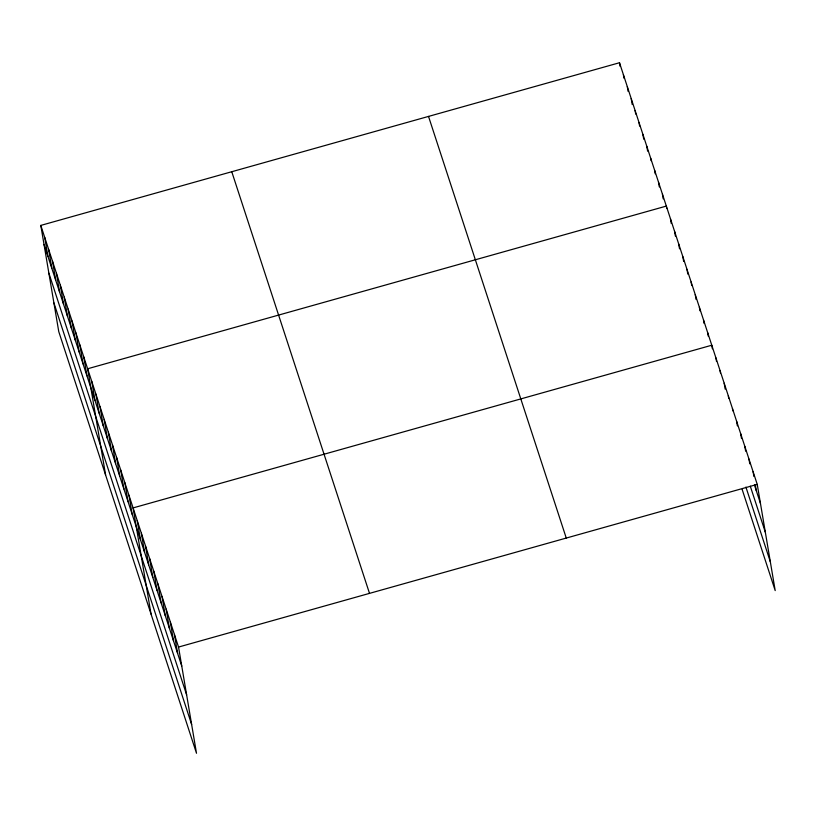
<?xml version="1.0" encoding="UTF-8"?>
<svg xmlns="http://www.w3.org/2000/svg" width="816" height="816" viewBox="0 0 816 816"><rect width="100%" height="100%" fill="white"/><g stroke="black" fill="none" stroke-linecap="round" stroke-linejoin="round"><path stroke-width="1.22" d="M40.8 225.41L178.541 647.057L196.503 753.27L58.762 331.622L40.8 225.41L619.497 62.73L757.238 484.378L775.2 590.59L742.142 489.396M178.541 647.057L757.238 484.378M754.443 485L760.451 503.39M750.292 486.173L765.316 532.165M745.916 487.07L770.335 561.816M428.522 116.413L566.263 538.06M231.764 171.727L369.505 593.375M44.013 244.433L181.754 666.08M48.889 273.207L186.629 694.855M53.897 302.858L191.638 724.496M753.107 471.719L753.902 476.483M755.31 484.806L756.32 490.742M748.976 459.071L749.771 463.835M744.835 446.423L745.64 451.177M740.704 433.775L741.509 438.529M736.573 421.127L737.378 425.881M732.442 408.479L732.839 410.856M728.311 395.831L728.708 398.208M724.18 383.183L725.179 389.12M720.049 370.525L720.446 372.912M715.918 357.877L716.519 361.447M712.388 348.799L711.776 345.229L133.09 507.909L151.052 614.132M707.645 332.581L708.247 336.151M703.514 319.933L704.116 323.503M699.383 307.285L699.985 310.855M695.252 294.637L696.058 299.39M691.121 281.989L691.723 285.549M686.99 269.331L687.796 274.094M682.859 256.683L683.655 261.446M678.718 244.035L679.524 248.788M674.587 231.387L675.393 236.14M670.456 218.739L671.262 223.492M666.733 208.468L666.325 206.091L87.628 368.771L105.601 474.983M662.429 194.147L663.224 198.9M658.522 182.192L659.328 186.956M654.616 170.248L655.217 173.818M650.719 158.304L651.117 160.681M646.813 146.36L647.618 151.113M642.906 134.416L643.712 139.169M639.01 122.461L639.611 126.031M635.103 110.517L635.705 114.087M631.207 98.573L632.206 104.519M627.3 86.629L628.106 91.382M623.393 74.674L624.005 78.244M619.497 62.73L620.099 66.3M174.41 634.409L177.623 653.432M170.279 621.761L173.492 640.774M166.148 609.103L169.361 628.126M162.017 596.455L165.23 615.478M157.876 583.807L161.099 602.83M153.745 571.159L156.968 590.182M149.614 558.511L152.837 577.534M145.483 545.863L148.696 564.886M141.352 533.215L144.565 552.238M137.221 520.567L140.434 539.58M128.959 495.261L132.172 514.284M124.817 482.613L128.041 501.636M120.686 469.965L123.91 488.988M116.555 457.317L119.779 476.34M112.424 444.669L115.637 463.692M108.293 432.021L111.506 451.044M104.162 419.373L107.375 438.386M100.031 406.715L103.244 425.738M95.9 394.067L99.113 413.09M91.759 381.419L94.982 400.442M83.732 356.827L86.945 375.85M79.825 344.882L83.048 363.905M75.929 332.928L79.142 351.951M72.022 320.984L75.235 340.007M68.116 309.04L71.339 328.063M64.219 297.095L67.432 316.118M60.313 285.151L63.526 304.164M56.406 273.197L59.629 292.22M52.51 261.253L55.723 280.276M48.603 249.308L51.826 268.331M44.707 237.364L47.92 256.377"/></g></svg>
